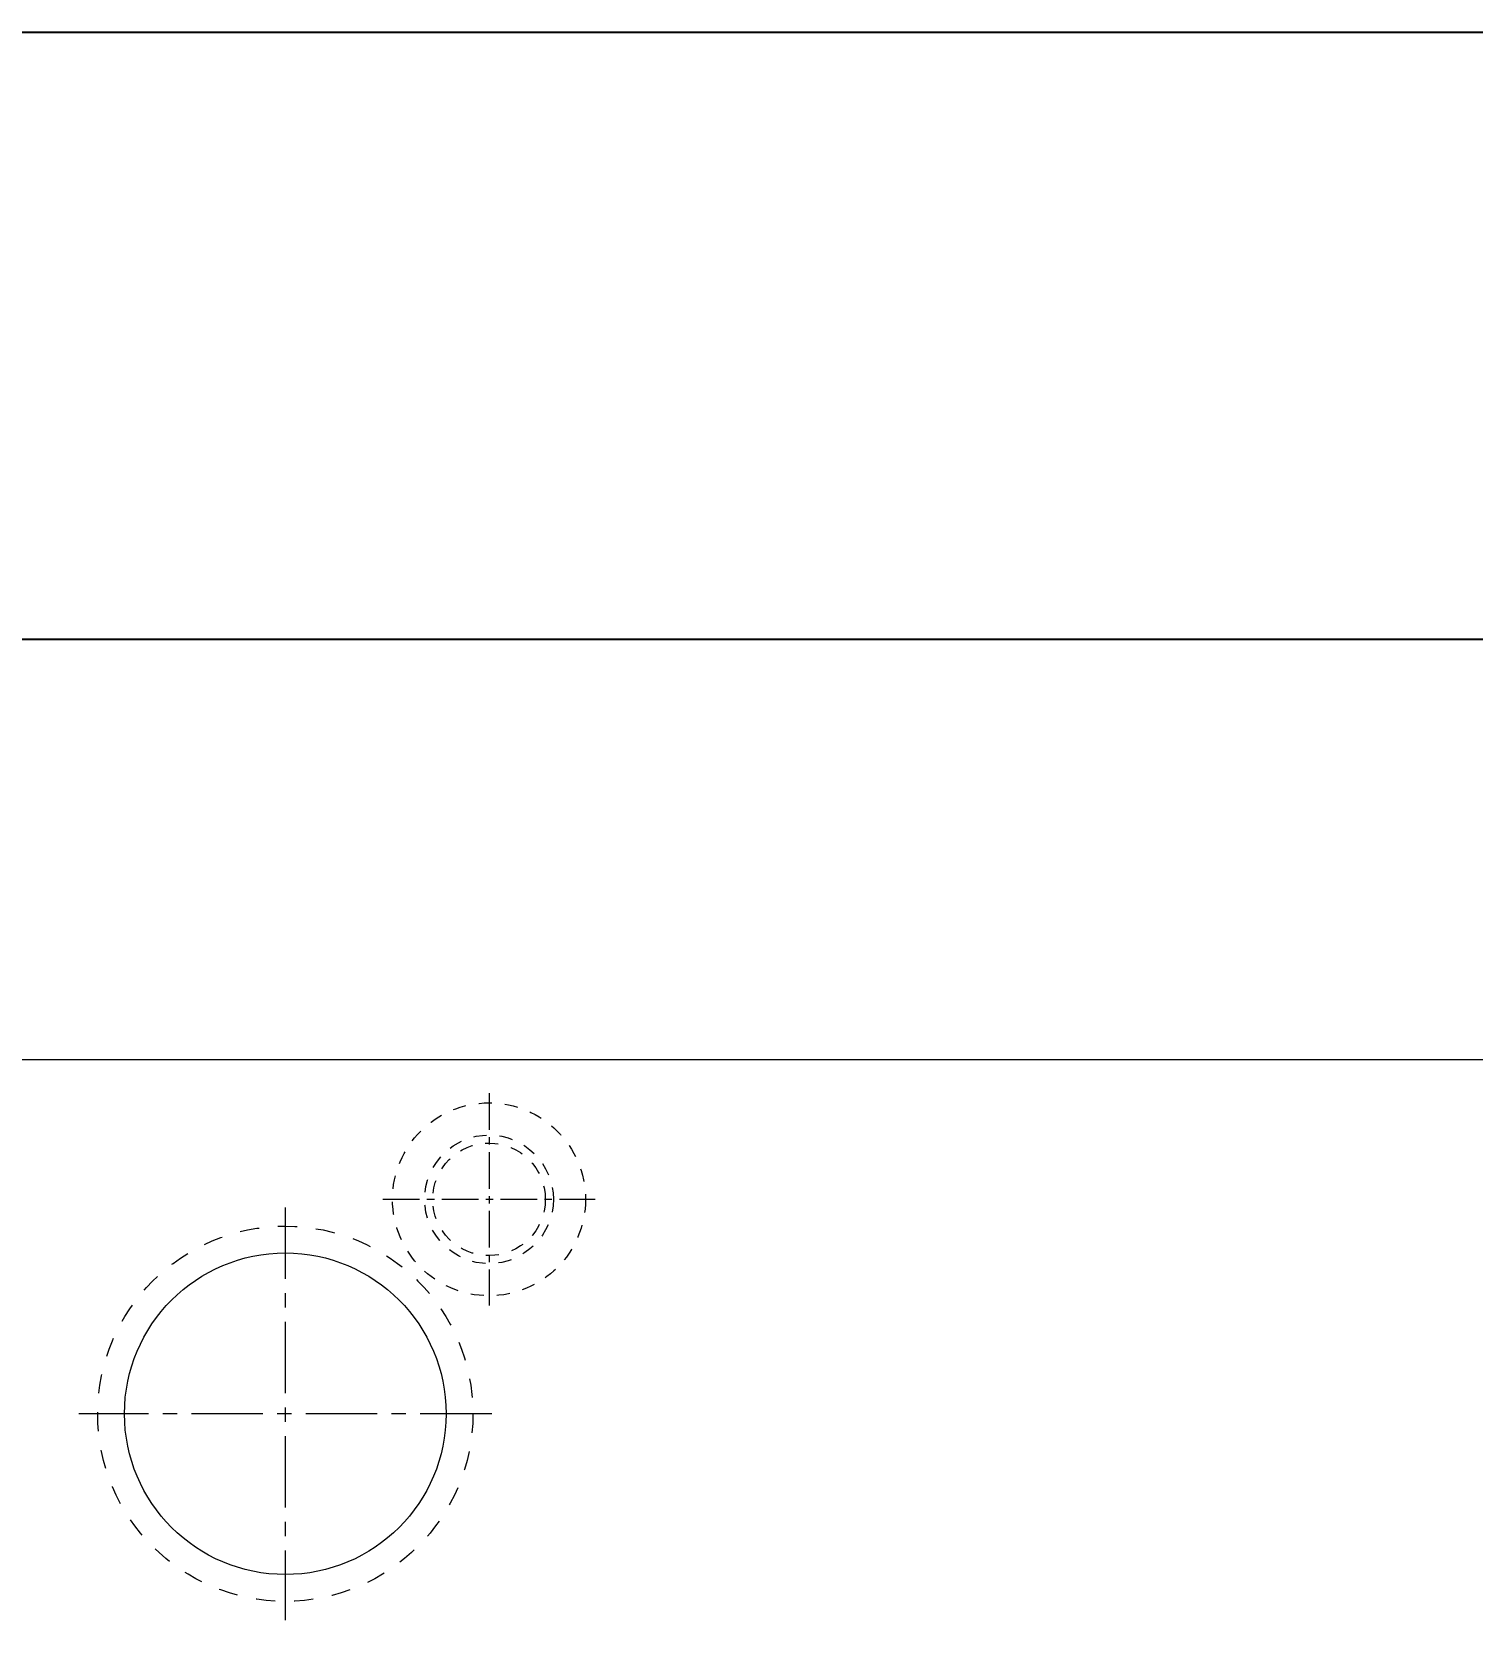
# Model space of a CAD drawing. Header units: millimetres. Extents: x 1803 to 4269, y -6912 to 1836.
# Drawn here: x 2582.5 to 2716.9, y -713 to -563.8 of the extents above; entities that cross this region are included whole.
import ezdxf

# ---------------------------------------------------------------- set-up
doc = ezdxf.new("R2010")
doc.units = ezdxf.units.MM
doc.header["$LTSCALE"] = 16.335
doc.header["$PDMODE"] = 3
doc.header["$PDSIZE"] = 0.3125
doc.linetypes.add('CENTER', pattern=[0.6, 0.375, -0.075, 0.075, -0.075])
doc.linetypes.add('HIDDEN', pattern=[0.2, 0.1, -0.1])
doc.layers.get('0').update_dxf_attribs({"linetype": 'CONTINUOUS'})
doc.layers.get('Defpoints').update_dxf_attribs({"linetype": 'CONTINUOUS'})
doc.layers.add('moldbase', color=7, linetype='CONTINUOUS', lineweight=20)
doc.styles.get("Standard").update_dxf_attribs({"font": 'txt', "width": 0.8})
doc.dimstyles.new('11', dxfattribs={"dimtxt": 8, "dimasz": 8, "dimexe": 0, "dimexo": 0, "dimgap": 0, "dimtad": 0, "dimdsep": 46, "dimtxsty": 'Standard', "dimcen": 0, "dimclrd": 4, "dimclre": 4, "dimclrt": 6, "dimazin": 0, "dimtp": 0.01, "dimtm": 0.01, "dimtfac": 1, "dimtofl": 0, "dimtmove": 0, "dimatfit": 3, "dimfxl": 0, "dimtolj": 1, "dimarcsym": 0})

# ---------------------------------------------------------------- blocks, each defined once
blk = doc.blocks.new('*D18')
at = {"color": 4, "lineweight": -2}
for p, q in [((2484.12, -709.66), (2484.12, -620.42)), ((2492.12, -620.42), (2792.52, -620.42)), ((3146.12, -620.42), (2808.52, -620.42)), ((3154.12, -709.66), (3154.12, -620.42))]:
    blk.add_line(p, q, dxfattribs=at)
at = {"color": 4}
for points in [[(2492.12, -619.09), (2492.12, -621.76), (2484.12, -620.42)], [(3146.12, -619.09), (3146.12, -621.76), (3154.12, -620.42)]]:
    blk.add_solid(points, dxfattribs=at)
at = {"layer": 'Defpoints', "color": 0}
for p in [(2484.12, -620.42), (2484.12, -709.66), (3154.12, -709.66)]:
    blk.add_point(p, dxfattribs=at)
at = {"color": 6, "insert": (2800.52, -620.42), "char_height": 8, "attachment_point": 5}
blk.add_mtext('\\A1;670', dxfattribs=at)

msp = doc.modelspace()

# ---------------------------------------------------------------- linework, layer by layer
msp.add_lwpolyline([(2381.071, -563.766), (4105.198, -563.766), (4105.198, -1822.265), (2381.071, -1822.265)], close=True)
at = {"layer": 'moldbase'}
msp.add_line((3104.12, -659.659), (2534.12, -659.659), dxfattribs=at)
at = {"layer": 'moldbase', "color": 1, "linetype": 'CENTER', "ltscale": 0.55978}
for p, q in [((2625.12, -662.759), (2625.12, -682.559)), ((2615.22, -672.659), (2635.02, -672.659))]:
    msp.add_line(p, q, dxfattribs=at)
at = {"layer": 'moldbase', "color": 1, "linetype": 'CENTER', "ltscale": 1.08846}
for p, q in [((2606.12, -673.409), (2606.12, -711.909)), ((2625.37, -692.659), (2586.87, -692.659))]:
    msp.add_line(p, q, dxfattribs=at)
at = {"layer": 'moldbase', "color": 8, "linetype": 'HIDDEN', "ltscale": 0.746373}
for radius in [9, 6, 5.25]:
    msp.add_circle((2625.12, -672.659), radius, dxfattribs=at)
at = {"layer": 'moldbase', "color": 8, "linetype": 'HIDDEN', "ltscale": 1.08846}
msp.add_circle((2606.12, -692.659), 17.5, dxfattribs=at)
at = {"layer": 'moldbase'}
msp.add_circle((2606.12, -692.659), 15, dxfattribs=at)

# ---------------------------------------------------------------- dimensions: what is measured, and where the dimension line sits
dim = msp.add_linear_dim(base=(2484.12, -620.423), p1=(3154.12, -709.659), p2=(2484.12, -709.659), dimstyle='11')
dim.commit()
dim.dimension.update_dxf_attribs({"geometry": '*D18', "text_midpoint": (2800.521, -620.423), "dimtype": 160})

doc.saveas('drawing.dxf')
